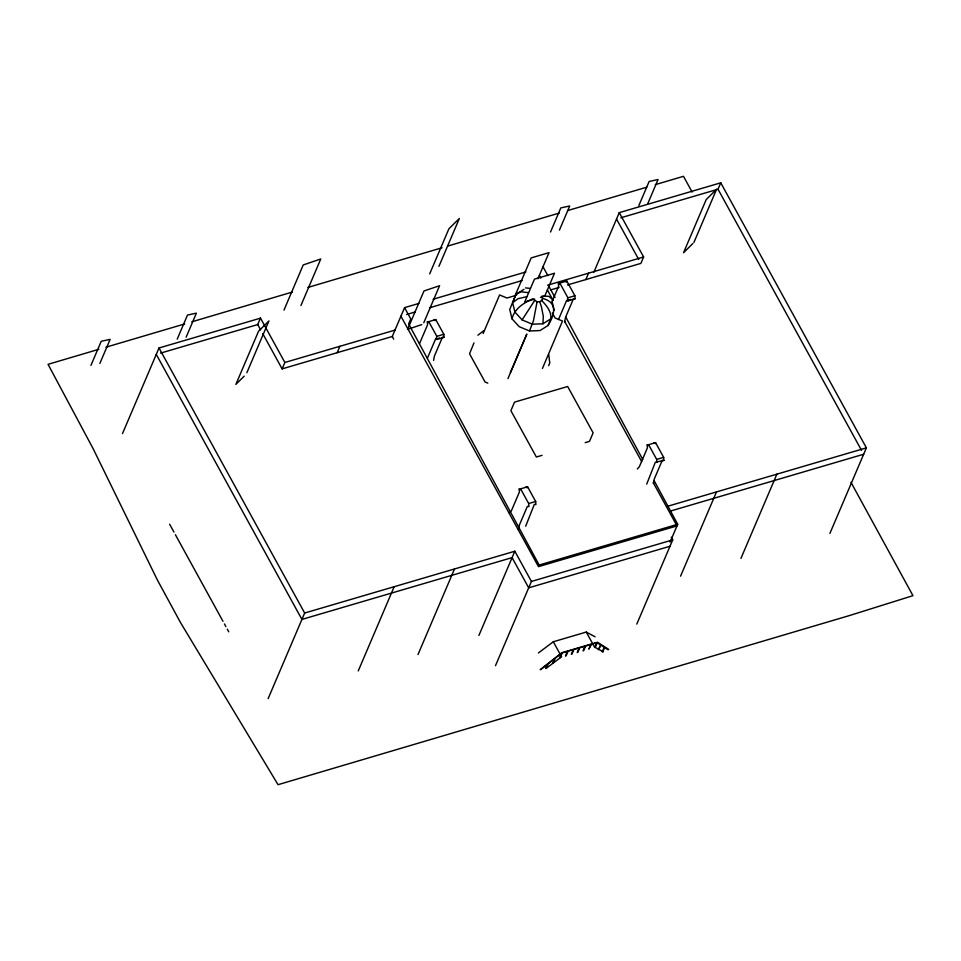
<?xml version="1.0" encoding="UTF-8"?>
<svg xmlns="http://www.w3.org/2000/svg" width="961" height="961" viewBox="0 0 961 961"><rect width="100%" height="100%" fill="white"/><g stroke="black" fill="none" stroke-linecap="round" stroke-linejoin="round"><path stroke-width="1.44" d="M511.985 318.8C514.459 308.637 523.865 302.847 532.73 298.787L537.067 301.814L533.439 320.842L529.463 330.98L519.216 326.68L511.985 318.8L509.738 309.454L515.961 294.378L520.814 291.772L528.526 292.661M523.973 289.333L515.961 294.378L512.633 302.679L514.88 312.025L522.099 319.905L532.358 324.217L542.905 323.797L543.313 316.337L541.403 306.715L539.686 301.706L537.067 301.814M433.591 360.435L434.396 356.087L442.48 337.143L444.054 337.371L443.826 334.296L435.753 319.593L428.762 321.647L428.33 322.68L427.261 321.563L427.573 324.77L419.489 343.714M518.46 529.691L519.264 525.343L527.349 506.399L528.922 506.627L528.694 503.552L535.673 501.498L527.589 486.795L520.61 488.849L520.177 489.87L519.108 488.765L519.42 491.972L511.336 510.916L509.354 513.102M525.703 526.184L534.328 504.345L535.902 504.573L535.673 501.498M564.66 321.875L565.464 317.526L573.537 298.583L575.11 298.811L574.882 295.748L566.81 281.032L559.831 283.087L559.386 284.12L558.317 283.002L558.629 286.21L552.287 301.093M646.717 484.092L655.33 462.253L663.895 460.427L663.667 457.352L655.582 442.649L648.603 444.703L648.158 445.736L647.101 444.619L647.414 447.826L639.329 466.77L637.335 468.968M653.432 483.491L654.237 479.143L662.321 460.199L663.895 460.427M539.686 301.706L541.668 300.457L542.497 298.39L541.944 296.072L548.791 296.324L551.998 299.003M529.463 330.98L540.022 330.56L548.022 325.515L551.35 317.214M542.497 298.39C557.909 302.21 554.845 314.691 548.022 325.515M473.977 342.921L469.545 353.78L485.065 382.01L487.804 383.139M548.659 365.673L549.764 362.958L548.731 354.537M90.947 365.384L101.217 341.287L110.143 339.353L99.86 363.438M122.491 433.591L159.009 347.978L304.649 613.01L268.143 698.623M177.196 339.173L187.479 315.076L196.392 313.142L186.122 337.239M246.845 372.724L268.948 320.902L258.557 331.209L235.877 384.388L244.19 376.147M283.988 310.091L303.232 264.948L320.77 258.977L300.937 305.49M262.725 333.587L282.126 368.88L284.864 362.477L394.983 330.103M337.191 352.699L339.918 346.296M418.852 303.436L404.569 307.64L392.244 336.518L393.686 339.137M429.687 273.873L448.931 228.742L459.346 218.483L438.925 266.365M423.789 322.74L439.585 285.705L423.993 290.955L407.608 329.359L421.783 324.59M435.753 319.593L435.309 320.626L434.24 319.508M427.417 358.141L435.501 339.197L439.682 337.96M443.826 334.296L436.847 336.35L436.402 337.383L437.075 339.425L444.054 337.371M483.155 333.515L499.6 294.955L507.012 298.018L516.586 295.195M514.796 296.3L531.181 257.896L549.019 252.647L537.908 278.714M358.249 670.934L394.178 586.69M550.521 232.009L560.804 207.912L569.717 205.978L559.446 230.075M510.387 372.652L526.832 334.08L507.949 378.622M566.81 281.032L566.365 282.066L565.308 280.948M558.473 319.581L566.558 300.637L570.75 299.4M574.882 295.748L567.903 297.802L567.47 298.823L568.131 300.865L575.11 298.811M417.987 654.573L454.505 568.96M542.436 368.471L562.509 321.034L555.098 317.971L552.335 312.938M585.826 279.579L588.552 273.164M593.814 272.311L619.256 212.645L720.738 182.818M638.861 205.546L649.143 181.461L658.057 179.527L647.786 203.612M527.589 486.795L527.157 487.816L526.087 486.71M478.89 635.473L514.832 551.23L531.421 581.441L495.492 665.685M619.256 212.645L643.63 256.983L640.891 263.386L567.47 284.973M693.914 242.46L716.594 189.281L706.203 199.576L683.523 252.755L692.869 243.493M620.818 217.787L718.011 189.209L720.75 182.806L866.39 447.838L829.884 533.451M545.62 668.508L547.374 664.399L540.767 669.577M546.28 668.315L548.238 663.727L554.437 658.862L552.563 663.27L553.212 663.078L555.29 658.189L561.5 653.324L559.614 657.732L560.263 657.54L562.245 652.903L567.446 651.378L565.464 656.015M655.582 442.649L655.15 443.682L654.081 442.565M566.113 655.822L568.095 651.186L573.285 649.66L571.314 654.297M571.963 654.105L573.933 649.468L579.135 647.942L577.165 652.579M663.667 457.352L656.687 459.406L656.916 462.481M577.813 652.387L579.783 647.75L584.985 646.212L583.003 650.849M583.651 650.657L585.633 646.032L590.835 644.495L588.853 649.131L591.483 644.302L596.685 642.777L594.703 647.414L595.352 647.221L597.249 642.789L600.505 644.891L598.427 649.768L600.949 645.179L604.193 647.258L602.235 651.846M602.883 651.666L604.637 647.546L608.097 649.768M670.081 542.1L677.685 524.274L654.165 480.68M636.795 624.109L672.724 539.866L671.283 537.235M680.568 576.156L716.498 491.912M740.931 558.413L776.872 474.157M522.099 319.905L534.52 300.745M512.633 302.679L518.027 298.703L526.94 296.637M540.166 669.673L561.789 652.723L597.49 642.224L608.781 649.48M477.917 335.221L483.743 330.668M538.424 652.963L553.308 641.756L586.27 632.062L595.123 636.807M546.677 667.991L561.56 656.783L553.308 641.756M542.905 323.797L550.917 318.752C551.59 311.484 546.377 305.37 541.668 300.457M184.692 323.941L105.95 347.197M191.792 321.839L292.348 292.048M98.887 349.287L48.05 364.327L93.229 448.871L157.328 579.903L180.512 622.56L278.041 784.693L849.98 615.4L912.95 595.664L850.99 482.338M307.88 287.447L442.024 247.758M447.67 246.088L559.23 213.078M567.699 210.567L646.777 187.179M655.258 184.668L683.499 176.307L692.124 192.068M433.123 299.231L525.943 271.927M406.623 314.523L415.188 312.001M429.471 307.796L522.291 280.492M534.724 299.075L524.694 302.018L534.448 279.146L554.509 273.236L544.755 296.12L540.454 297.381M542.112 455.322L536.37 457.016L510.892 410.671L514.531 402.13L567.651 386.502L593.129 432.846L589.489 441.387L585.177 442.649M677.685 524.274L539.181 565.032L408.641 323.917L410.767 318.92L404.569 307.64M531.421 581.441L672.724 539.866M669.997 546.256L528.694 587.844L512.057 557.572M158.997 347.99L260.491 318.151M160.559 353.131L257.764 324.554L260.431 318.019L284.864 362.477M547.614 285.201L643.63 256.983M282.126 368.88L392.629 336.398M550.485 289.97L559.098 287.447M304.649 613.034L514.832 551.23M667.631 506.279L866.39 447.85M512.213 557.584L301.922 619.425L156.271 354.393M670.658 511L863.663 454.241M525.511 287.892L529.823 288.36M566.558 300.637L568.131 300.865M435.501 339.197L437.075 339.425M603.376 651.834L594.523 647.089L586.27 632.062M718.011 189.209L861.5 450.313M616.53 219.048L638.741 259.482M559.831 283.087L567.903 297.802M648.603 444.703L656.687 459.406M543.073 266.882L547.902 275.663M548.575 285.765L555.014 297.502M565.753 317.046L642.765 459.538M539.421 275.447L540.863 278.077M547.35 289.874L553.104 300.361M564.636 321.346L641.696 461.64M653.228 482.626L676.988 525.895L538.484 566.642L400.917 316.205M428.762 321.647L436.847 336.35M520.61 488.849L528.694 503.552M257.692 324.434L260.623 329.767M169.629 524.225L173.965 532.106M175.407 534.724L222.988 621.323M224.43 623.941L225.871 626.572M227.313 629.191L228.754 631.821M551.998 301.105L554.245 310.451"/></g></svg>
